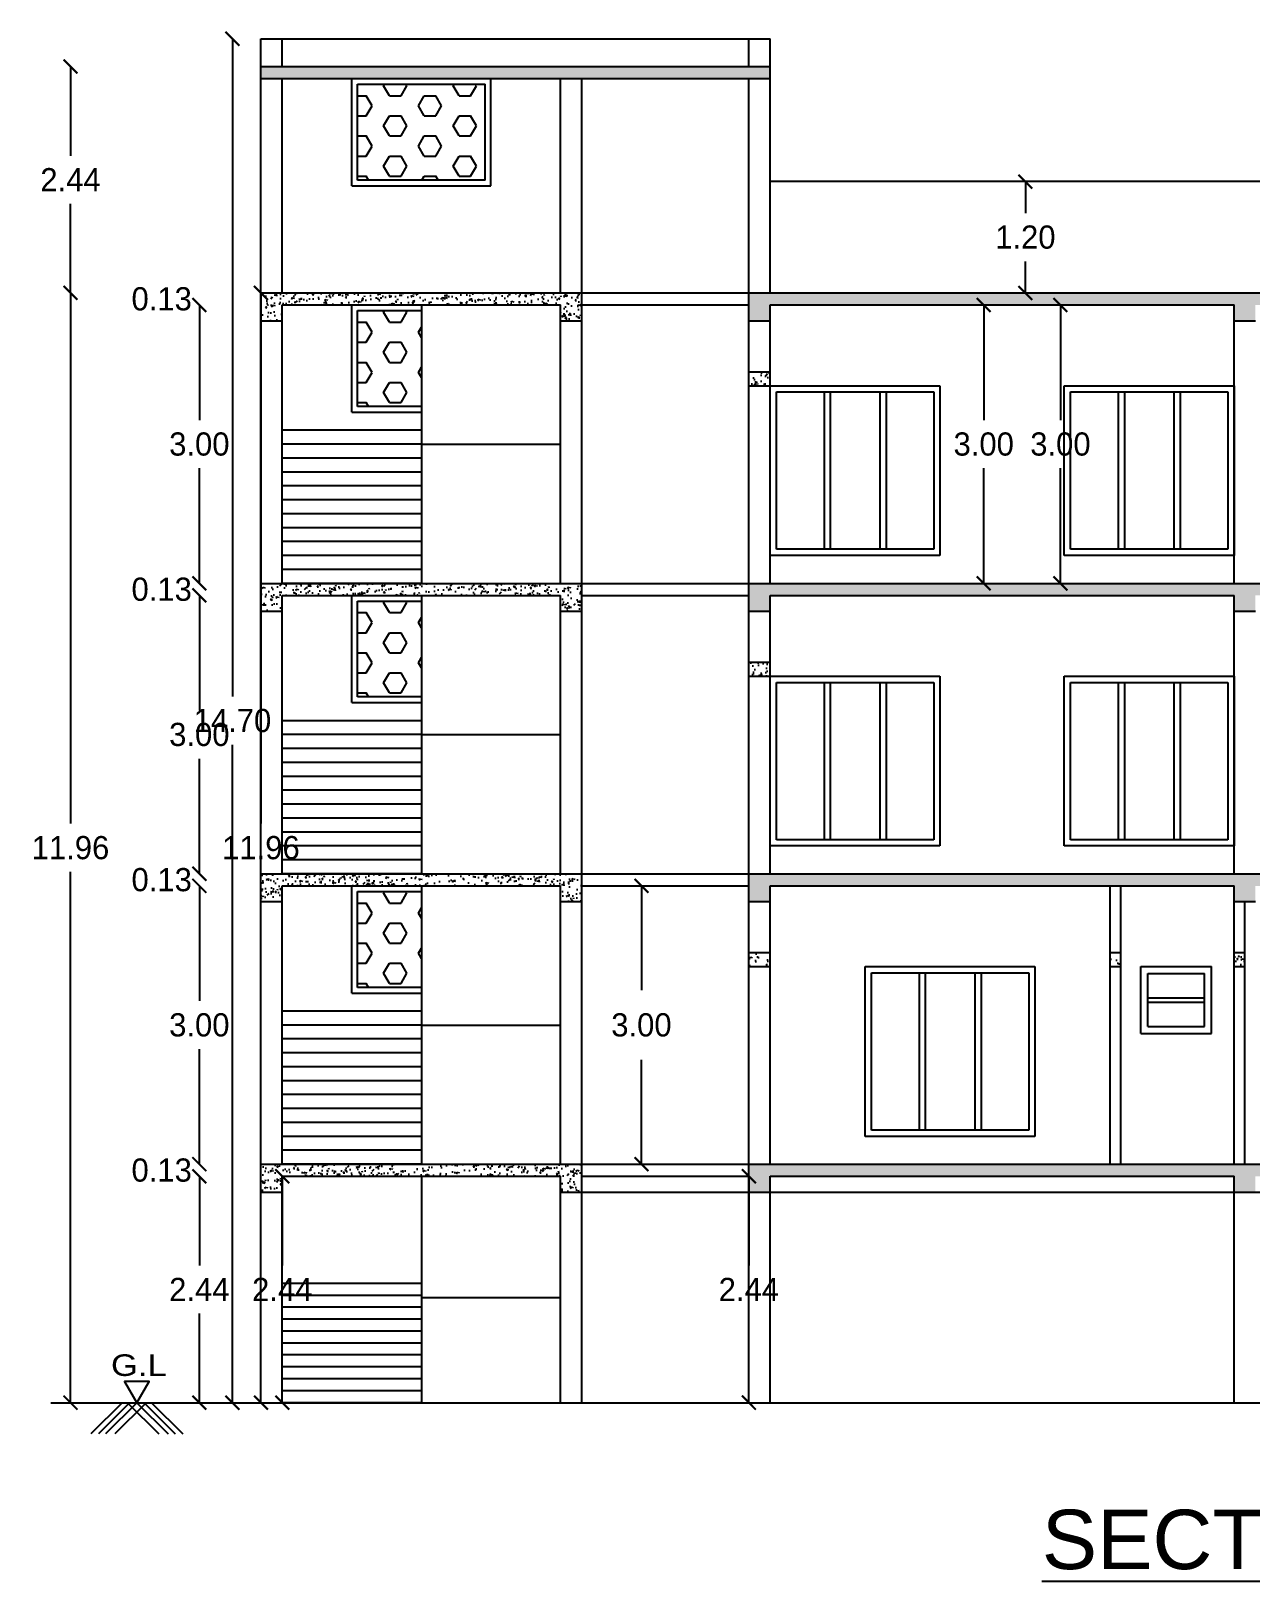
# Model space of a CAD drawing. Header units: metres. Extents: x 21686 to 22035, y 16742 to 16822.
# Drawn here: x 21794.33 to 21807.47, y 16750.89 to 16767.59 of the extents above; entities that cross this region are included whole.
import ezdxf

# ---------------------------------------------------------------- set-up
doc = ezdxf.new("R2010")
doc.units = ezdxf.units.M
doc.header["$LTSCALE"] = 1.8
doc.header["$MEASUREMENT"] = 0
doc.linetypes.add('PHANTOM2', pattern=[1.25, 0.625, -0.125, 0.125, -0.125, 0.125, -0.125])
for name, color, linetype in [('BLK_1_FLR_0_STILT_HEIGHT', 201, 'Continuous'), ('BLK_1_FLR_1_REGULAR_ROOM', 2, 'Continuous'), ('BLK_1_FLR_3_WC_BATH_HT', 223, 'Continuous'), ('BLK_1_HT_OF_BLDG', 5, 'Continuous'), ('BLK_1_PLINTH_HEIGHT', 7, 'Continuous'), ('BLK_1_TOTAL_HEIGHT', 21, 'Continuous')]:
    doc.layers.add(name, color=color, linetype=linetype)
doc.styles.add('BOLD', font='GOTHIC.TTF', dxfattribs={"height": 8.5})
doc.styles.get("Standard").update_dxf_attribs({"font": 'arial.ttf'})
doc.styles.add('USA TEXT', font='GOTHIC.TTF')
doc.dimstyles.new('1-100-ED', dxfattribs={"dimtxt": 0.25, "dimasz": 0.15, "dimexe": 0.18, "dimexo": 0.0625, "dimgap": 0.129, "dimtad": 0, "dimtih": 1, "dimtoh": 1, "dimzin": 0, "dimdsep": 46, "dimtxsty": 'USA TEXT', "dimblk": 'ARCHTICK', "dimcen": 0.1, "dimse1": 1, "dimse2": 1, "dimadec": 0, "dimazin": 0, "dimtfac": 1, "dimtofl": 0, "dimtmove": 0, "dimatfit": 3, "dimldrblk": 'ARCHTICK', "dimfxl": 0, "dimtolj": 1, "dimtzin": 0, "dimarcsym": 0})
pattern_1 = [(50, (1582295.9354, -26947.06744), (0.17931504565, -0.015688033746), [0.01875, -0.20625]), (355, (1582295.9354, -26947.06744), (-0.034687833403, 0.188048033425), [0.015, -0.165]), (100.45144446, (1582295.95035, -26947.06875), (0.144627211682, 0.172359997742), [0.015935048, -0.175285528]), (46.1842, (1582295.9354, -26947.01744), (0.266810332668, -0.041379820198), [0.028125, -0.309375]), (96.63563549, (1582295.95764, -26947.0209), (0.23366548642, 0.243529650194), [0.0239025855, -0.26292844]), (351.18416399, (1582295.9354, -26947.01744), (0.233665486264, 0.243529650067), [0.0225, -0.24750000025]), (21, (1582295.9604, -26947.02994), (0.14922676303, -0.100654722666), [0.01875, -0.20625]), (326, (1582295.9604, -26947.02994), (0.06082883298, 0.181287511262), [0.015, -0.165]), (71.45144474, (1582295.97284, -26947.03833), (0.210055594182, 0.080632788202), [0.0159350475, -0.175285528]), (37.5, (1582295.9354, -26947.06744), (0.0030399638293, 0.0832234634578), [0, -0.163, 0, -0.1675, 0, -0.165625]), (7.5, (1582295.9354, -26947.06744), (0.0657673843605, 0.0986029279706), [0, -0.0955, 0, -0.15925, 0, -0.063125]), (327.5, (1582295.87965, -26947.06744), (0.133455609043, -0.0056387179336), [0, -0.0625, 0, -0.195, 0, -0.25875]), (317.5, (1582295.85465, -26947.06744), (0.145796542336, 0.025026245583), [0, -0.08125, 0, -0.1295, 0, -0.18375])]

# ---------------------------------------------------------------- blocks, each defined once
blk = doc.blocks.new('_ArchTick')
at = {"color": 0, "linetype": 'ByBlock', "const_width": 0.15}
blk.add_lwpolyline([(-0.5, -0.5), (0.5, 0.5)], dxfattribs=at)
blk = doc.blocks.new('*D70')
at = {"color": 0, "lineweight": -2}
for p, q in [((21796.148, 16755.252), (21796.148, 16754.291)), ((21796.148, 16752.812), (21796.148, 16753.772))]:
    blk.add_line(p, q, dxfattribs=at)
at = {"layer": 'Defpoints', "color": 0}
for p in [(21796.148, 16755.252), (21797.042, 16755.252), (21797.042, 16752.812)]:
    blk.add_point(p, dxfattribs=at)
at = {"color": 0, "lineweight": -2, "xscale": 0.15, "yscale": 0.15, "zscale": 0.15}
for p, rotation in [((21796.148, 16755.252), 90), ((21796.148, 16752.812), 270)]:
    blk.add_blockref('_ArchTick', p, dxfattribs=dict(at, rotation=rotation))
at = {"color": 0, "insert": (21796.148, 16754.032), "char_height": 0.25, "attachment_point": 5, "style": 'USA TEXT'}
blk.add_mtext('\\A1;2.44', dxfattribs=at)
blk = doc.blocks.new('*D71')
at = {"layer": 'Defpoints', "color": 0}
for p in [(21795.742, 16755.382), (21797.042, 16755.382), (21797.042, 16755.252)]:
    blk.add_point(p, dxfattribs=at)
at = {"color": 0, "insert": (21795.742, 16755.317), "char_height": 0.25, "attachment_point": 5, "style": 'USA TEXT'}
blk.add_mtext('\\A1;0.13', dxfattribs=at)
blk = doc.blocks.new('*D72')
at = {"color": 0, "lineweight": -2}
for p, q in [((21796.148, 16758.382), (21796.148, 16757.142)), ((21796.148, 16755.382), (21796.148, 16756.622))]:
    blk.add_line(p, q, dxfattribs=at)
at = {"layer": 'Defpoints', "color": 0}
for p in [(21796.148, 16758.382), (21796.812, 16758.382), (21796.812, 16755.382)]:
    blk.add_point(p, dxfattribs=at)
at = {"color": 0, "lineweight": -2, "xscale": 0.15, "yscale": 0.15, "zscale": 0.15}
for p, rotation in [((21796.148, 16758.382), 90), ((21796.148, 16755.382), 270)]:
    blk.add_blockref('_ArchTick', p, dxfattribs=dict(at, rotation=rotation))
at = {"color": 0, "insert": (21796.148, 16756.882), "char_height": 0.25, "attachment_point": 5, "style": 'USA TEXT'}
blk.add_mtext('\\A1;3.00', dxfattribs=at)
blk = doc.blocks.new('*D73')
at = {"layer": 'Defpoints', "color": 0}
for p in [(21795.742, 16758.512), (21797.042, 16758.512), (21797.042, 16758.382)]:
    blk.add_point(p, dxfattribs=at)
at = {"color": 0, "insert": (21795.742, 16758.447), "char_height": 0.25, "attachment_point": 5, "style": 'USA TEXT'}
blk.add_mtext('\\A1;0.13', dxfattribs=at)
blk = doc.blocks.new('*D74')
at = {"color": 0, "lineweight": -2}
for p, q in [((21796.148, 16761.512), (21796.148, 16760.272)), ((21796.148, 16758.512), (21796.148, 16759.752))]:
    blk.add_line(p, q, dxfattribs=at)
at = {"layer": 'Defpoints', "color": 0}
for p in [(21796.148, 16761.512), (21796.812, 16761.512), (21796.812, 16758.512)]:
    blk.add_point(p, dxfattribs=at)
at = {"color": 0, "lineweight": -2, "xscale": 0.15, "yscale": 0.15, "zscale": 0.15}
for p, rotation in [((21796.148, 16761.512), 90), ((21796.148, 16758.512), 270)]:
    blk.add_blockref('_ArchTick', p, dxfattribs=dict(at, rotation=rotation))
at = {"color": 0, "insert": (21796.148, 16760.012), "char_height": 0.25, "attachment_point": 5, "style": 'USA TEXT'}
blk.add_mtext('\\A1;3.00', dxfattribs=at)
blk = doc.blocks.new('*D75')
at = {"layer": 'Defpoints', "color": 0}
for p in [(21795.742, 16761.642), (21797.042, 16761.642), (21797.042, 16761.512)]:
    blk.add_point(p, dxfattribs=at)
at = {"color": 0, "insert": (21795.742, 16761.577), "char_height": 0.25, "attachment_point": 5, "style": 'USA TEXT'}
blk.add_mtext('\\A1;0.13', dxfattribs=at)
blk = doc.blocks.new('*D76')
at = {"color": 0, "lineweight": -2}
for p, q in [((21796.148, 16764.642), (21796.148, 16763.402)), ((21796.148, 16761.642), (21796.148, 16762.882))]:
    blk.add_line(p, q, dxfattribs=at)
at = {"layer": 'Defpoints', "color": 0}
for p in [(21796.148, 16764.642), (21796.812, 16764.642), (21796.812, 16761.642)]:
    blk.add_point(p, dxfattribs=at)
at = {"color": 0, "lineweight": -2, "xscale": 0.15, "yscale": 0.15, "zscale": 0.15}
for p, rotation in [((21796.148, 16764.642), 90), ((21796.148, 16761.642), 270)]:
    blk.add_blockref('_ArchTick', p, dxfattribs=dict(at, rotation=rotation))
at = {"color": 0, "insert": (21796.148, 16763.142), "char_height": 0.25, "attachment_point": 5, "style": 'USA TEXT'}
blk.add_mtext('\\A1;3.00', dxfattribs=at)
blk = doc.blocks.new('*D77')
at = {"layer": 'Defpoints', "color": 0}
for p in [(21795.742, 16764.772), (21797.042, 16764.772), (21797.042, 16764.642)]:
    blk.add_point(p, dxfattribs=at)
at = {"color": 0, "insert": (21795.742, 16764.707), "char_height": 0.25, "attachment_point": 5, "style": 'USA TEXT'}
blk.add_mtext('\\A1;0.13', dxfattribs=at)
blk = doc.blocks.new('*D78')
at = {"color": 0, "lineweight": -2}
for p, q in [((21794.759, 16767.212), (21794.759, 16766.251)), ((21794.759, 16764.772), (21794.759, 16765.732))]:
    blk.add_line(p, q, dxfattribs=at)
at = {"layer": 'Defpoints', "color": 0}
for p in [(21794.759, 16767.212), (21796.812, 16767.212), (21796.812, 16764.772)]:
    blk.add_point(p, dxfattribs=at)
at = {"color": 0, "lineweight": -2, "xscale": 0.15, "yscale": 0.15, "zscale": 0.15}
for p, rotation in [((21794.759, 16767.212), 90), ((21794.759, 16764.772), 270)]:
    blk.add_blockref('_ArchTick', p, dxfattribs=dict(at, rotation=rotation))
at = {"color": 0, "insert": (21794.759, 16765.992), "char_height": 0.25, "attachment_point": 5, "style": 'USA TEXT'}
blk.add_mtext('\\A1;2.44', dxfattribs=at)
blk = doc.blocks.new('*D79')
at = {"color": 0, "lineweight": -2}
for p, q in [((21794.759, 16764.772), (21794.759, 16759.052)), ((21794.759, 16752.812), (21794.759, 16758.532))]:
    blk.add_line(p, q, dxfattribs=at)
at = {"layer": 'Defpoints', "color": 0}
for p in [(21796.812, 16764.772), (21794.759, 16752.812), (21796.812, 16752.812)]:
    blk.add_point(p, dxfattribs=at)
at = {"color": 0, "lineweight": -2, "xscale": 0.15, "yscale": 0.15, "zscale": 0.15}
for p, rotation in [((21794.759, 16764.772), 90), ((21794.759, 16752.812), 270)]:
    blk.add_blockref('_ArchTick', p, dxfattribs=dict(at, rotation=rotation))
at = {"color": 0, "insert": (21794.759, 16758.792), "char_height": 0.25, "attachment_point": 5, "style": 'USA TEXT'}
blk.add_mtext('\\A1;11.96', dxfattribs=at)
blk = doc.blocks.new('*D80')
at = {"color": 0, "lineweight": -2}
for p, q in [((21805.053, 16765.972), (21805.053, 16765.632)), ((21805.053, 16764.772), (21805.053, 16765.112))]:
    blk.add_line(p, q, dxfattribs=at)
at = {"layer": 'Defpoints', "color": 0}
for p in [(21805.053, 16765.972), (21805.053, 16764.772), (21805.053, 16764.772)]:
    blk.add_point(p, dxfattribs=at)
at = {"color": 0, "lineweight": -2, "xscale": 0.15, "yscale": 0.15, "zscale": 0.15}
for p, rotation in [((21805.053, 16765.972), 90), ((21805.053, 16764.772), 270)]:
    blk.add_blockref('_ArchTick', p, dxfattribs=dict(at, rotation=rotation))
at = {"color": 0, "insert": (21805.053, 16765.372), "char_height": 0.25, "attachment_point": 5, "style": 'USA TEXT'}
blk.add_mtext('\\A1;1.20', dxfattribs=at)
blk = doc.blocks.new('*D128')
at = {"layer": 'BLK_1_FLR_1_REGULAR_ROOM', "color": 0, "linetype": 'PHANTOM2', "lineweight": -2}
for p, q in [((21800.914, 16758.382), (21800.914, 16757.142)), ((21800.914, 16755.382), (21800.914, 16756.622))]:
    blk.add_line(p, q, dxfattribs=at)
at = {"layer": 'Defpoints', "color": 0}
for p in [(21800.914, 16758.382), (21800.914, 16758.382), (21800.914, 16755.382)]:
    blk.add_point(p, dxfattribs=at)
at = {"layer": 'BLK_1_FLR_1_REGULAR_ROOM', "color": 0, "lineweight": -2, "xscale": 0.15, "yscale": 0.15, "zscale": 0.15}
for p, rotation in [((21800.914, 16758.382), 90), ((21800.914, 16755.382), 270)]:
    blk.add_blockref('_ArchTick', p, dxfattribs=dict(at, rotation=rotation))
at = {"layer": 'BLK_1_FLR_1_REGULAR_ROOM', "color": 0, "insert": (21800.914, 16756.882), "char_height": 0.25, "attachment_point": 5, "style": 'USA TEXT'}
blk.add_mtext('\\A1;3.00', dxfattribs=at)
blk = doc.blocks.new('*D45')
at = {"layer": 'BLK_1_FLR_3_WC_BATH_HT', "color": 0, "lineweight": -2}
for p, q in [((21804.604, 16764.642), (21804.604, 16763.402)), ((21804.604, 16761.642), (21804.604, 16762.882))]:
    blk.add_line(p, q, dxfattribs=at)
at = {"layer": 'Defpoints', "color": 0}
for p in [(21804.604, 16764.642), (21804.604, 16764.642), (21804.604, 16761.642)]:
    blk.add_point(p, dxfattribs=at)
at = {"layer": 'BLK_1_FLR_3_WC_BATH_HT', "color": 0, "lineweight": -2, "xscale": 0.15, "yscale": 0.15, "zscale": 0.15}
for p, rotation in [((21804.604, 16764.642), 90), ((21804.604, 16761.642), 270)]:
    blk.add_blockref('_ArchTick', p, dxfattribs=dict(at, rotation=rotation))
at = {"layer": 'BLK_1_FLR_3_WC_BATH_HT', "color": 0, "insert": (21804.604, 16763.142), "char_height": 0.25, "attachment_point": 5, "style": 'USA TEXT'}
blk.add_mtext('\\A1;3.00', dxfattribs=at)
blk = doc.blocks.new('*D46')
at = {"layer": 'BLK_1_FLR_3_WC_BATH_HT', "color": 0, "lineweight": -2}
for p, q in [((21805.431, 16764.642), (21805.431, 16763.402)), ((21805.431, 16761.642), (21805.431, 16762.882))]:
    blk.add_line(p, q, dxfattribs=at)
at = {"layer": 'Defpoints', "color": 0}
for p in [(21805.294, 16764.642), (21805.431, 16764.642), (21805.294, 16761.642)]:
    blk.add_point(p, dxfattribs=at)
at = {"layer": 'BLK_1_FLR_3_WC_BATH_HT', "color": 0, "lineweight": -2, "xscale": 0.15, "yscale": 0.15, "zscale": 0.15}
for p, rotation in [((21805.431, 16764.642), 90), ((21805.431, 16761.642), 270)]:
    blk.add_blockref('_ArchTick', p, dxfattribs=dict(at, rotation=rotation))
at = {"layer": 'BLK_1_FLR_3_WC_BATH_HT', "color": 0, "insert": (21805.431, 16763.142), "char_height": 0.25, "attachment_point": 5, "style": 'USA TEXT'}
blk.add_mtext('\\A1;3.00', dxfattribs=at)
blk = doc.blocks.new('*D47')
at = {"layer": 'BLK_1_HT_OF_BLDG', "color": 0, "lineweight": -2}
for p, q in [((21796.812, 16764.772), (21796.812, 16759.052)), ((21796.812, 16752.812), (21796.812, 16758.532))]:
    blk.add_line(p, q, dxfattribs=at)
at = {"layer": 'Defpoints', "color": 0}
for p in [(21796.812, 16764.772), (21796.812, 16752.812), (21796.812, 16752.812)]:
    blk.add_point(p, dxfattribs=at)
at = {"layer": 'BLK_1_HT_OF_BLDG', "color": 0, "lineweight": -2, "xscale": 0.15, "yscale": 0.15, "zscale": 0.15}
for p, rotation in [((21796.812, 16764.772), 90), ((21796.812, 16752.812), 270)]:
    blk.add_blockref('_ArchTick', p, dxfattribs=dict(at, rotation=rotation))
at = {"layer": 'BLK_1_HT_OF_BLDG', "color": 0, "insert": (21796.812, 16758.792), "char_height": 0.25, "attachment_point": 5, "style": 'USA TEXT'}
blk.add_mtext('\\A1;11.96', dxfattribs=at)
blk = doc.blocks.new('*D49')
at = {"layer": 'BLK_1_PLINTH_HEIGHT', "color": 0, "lineweight": -2}
for p, q in [((21797.042, 16755.252), (21797.042, 16754.291)), ((21797.042, 16752.812), (21797.042, 16753.772))]:
    blk.add_line(p, q, dxfattribs=at)
at = {"layer": 'Defpoints', "color": 0}
for p in [(21797.042, 16755.252), (21797.042, 16752.812), (21797.042, 16752.812)]:
    blk.add_point(p, dxfattribs=at)
at = {"layer": 'BLK_1_PLINTH_HEIGHT', "color": 0, "lineweight": -2, "xscale": 0.15, "yscale": 0.15, "zscale": 0.15}
for p, rotation in [((21797.042, 16755.252), 90), ((21797.042, 16752.812), 270)]:
    blk.add_blockref('_ArchTick', p, dxfattribs=dict(at, rotation=rotation))
at = {"layer": 'BLK_1_PLINTH_HEIGHT', "color": 0, "insert": (21797.042, 16754.032), "char_height": 0.25, "attachment_point": 5, "style": 'USA TEXT'}
blk.add_mtext('\\A1;2.44', dxfattribs=at)
blk = doc.blocks.new('*D51')
at = {"layer": 'BLK_1_TOTAL_HEIGHT', "color": 0, "lineweight": -2}
for p, q in [((21796.505, 16767.512), (21796.505, 16760.422)), ((21796.505, 16752.812), (21796.505, 16759.902))]:
    blk.add_line(p, q, dxfattribs=at)
at = {"layer": 'Defpoints', "color": 0}
for p in [(21796.812, 16767.512), (21796.505, 16752.812), (21796.812, 16752.812)]:
    blk.add_point(p, dxfattribs=at)
at = {"layer": 'BLK_1_TOTAL_HEIGHT', "color": 0, "lineweight": -2, "xscale": 0.15, "yscale": 0.15, "zscale": 0.15}
for p, rotation in [((21796.505, 16767.512), 90), ((21796.505, 16752.812), 270)]:
    blk.add_blockref('_ArchTick', p, dxfattribs=dict(at, rotation=rotation))
at = {"layer": 'BLK_1_TOTAL_HEIGHT', "color": 0, "insert": (21796.505, 16760.162), "char_height": 0.25, "attachment_point": 5, "style": 'USA TEXT'}
blk.add_mtext('\\A1;14.70', dxfattribs=at)
blk = doc.blocks.new('*D135')
at = {"layer": 'BLK_1_FLR_0_STILT_HEIGHT', "color": 0, "linetype": 'PHANTOM2', "lineweight": -2}
for p, q in [((21802.072, 16755.252), (21802.072, 16754.291)), ((21802.072, 16752.812), (21802.072, 16753.772))]:
    blk.add_line(p, q, dxfattribs=at)
at = {"layer": 'Defpoints', "color": 0}
for p in [(21801.871, 16755.252), (21802.072, 16755.252), (21801.871, 16752.812)]:
    blk.add_point(p, dxfattribs=at)
at = {"layer": 'BLK_1_FLR_0_STILT_HEIGHT', "color": 0, "lineweight": -2, "xscale": 0.15, "yscale": 0.15, "zscale": 0.15}
for p, rotation in [((21802.072, 16755.252), 90), ((21802.072, 16752.812), 270)]:
    blk.add_blockref('_ArchTick', p, dxfattribs=dict(at, rotation=rotation))
at = {"layer": 'BLK_1_FLR_0_STILT_HEIGHT', "color": 0, "insert": (21802.072, 16754.032), "char_height": 0.25, "attachment_point": 5, "style": 'USA TEXT'}
blk.add_mtext('\\A1;2.44', dxfattribs=at)

msp = doc.modelspace()

# ---------------------------------------------------------------- hatches: boundary and pattern name
h = msp.add_hatch()
h.set_pattern_fill('AR-CONC', color=256, scale=0.025)
h.set_pattern_definition(pattern_1)
h.paths.add_polyline_path([(21802.3023, 16767.2118), (21796.8123, 16767.2118), (21796.8123, 16767.0812), (21802.3023, 16767.0812)])
h = msp.add_hatch()
h.set_pattern_fill('HEX', color=256)
h.set_pattern_definition([(0, (1582322.07247, -26921.27097), (0, 0.216506350946), [0.125, -0.25]), (120, (1582322.07247, -26921.27097), (-0.1875, -0.108253175473), [0.125, -0.25]), (60, (1582322.19747, -26921.27097), (-0.1875, 0.108253175473), [0.125, -0.25])])
h.paths.add_polyline_path([(21799.2311, 16767.0203), (21797.8529, 16767.0203), (21797.8529, 16765.9871), (21799.2311, 16765.9871)])
h = msp.add_hatch()
h.set_pattern_fill('AR-CONC', color=256, scale=0.025)
h.set_pattern_definition(pattern_1)
h.paths.add_polyline_path([(21800.2723, 16764.7718), (21796.8123, 16764.7718), (21796.8123, 16764.4718), (21797.0423, 16764.4718), (21797.0423, 16764.6418), (21800.0423, 16764.6418), (21800.0423, 16764.4718), (21800.2723, 16764.4718)])
h = msp.add_hatch()
h.set_pattern_fill('AR-CONC', color=256, scale=0.025)
h.set_pattern_definition(pattern_1)
h.paths.add_polyline_path([(21817.3339, 16764.7718), (21802.0723, 16764.7718), (21802.0723, 16764.4718), (21802.3023, 16764.4718), (21802.3023, 16764.5359), (21802.3023, 16764.6418), (21807.3023, 16764.6418), (21807.3023, 16764.4718), (21807.5323, 16764.4718), (21807.5323, 16764.6418), (21811.8739, 16764.6418), (21811.8739, 16764.4718), (21812.1397, 16764.4718), (21812.1397, 16764.6418), (21817.1039, 16764.6418), (21817.1039, 16764.4718), (21817.3339, 16764.4718)])
h = msp.add_hatch()
h.set_pattern_fill('HEX', color=256)
h.set_pattern_definition([(0, (1582322.07247, -26923.71037), (0, 0.216506350946), [0.125, -0.25]), (120, (1582322.07247, -26923.71037), (-0.1875, -0.108253175473), [0.125, -0.25]), (60, (1582322.19747, -26923.71037), (-0.1875, 0.108253175473), [0.125, -0.25])])
h.paths.add_polyline_path([(21798.5423, 16764.5809), (21797.8529, 16764.5809), (21797.8529, 16763.5477), (21798.5423, 16763.5477)])
h = msp.add_hatch()
h.set_pattern_fill('AR-CONC', color=256, scale=0.025)
h.set_pattern_definition(pattern_1)
h.paths.add_polyline_path([(21802.3023, 16763.9218), (21802.0723, 16763.9218), (21802.0723, 16763.7718), (21802.3023, 16763.7718)])
h = msp.add_hatch()
h.set_pattern_fill('AR-CONC', color=256, scale=0.025)
h.set_pattern_definition(pattern_1)
h.paths.add_polyline_path([(21800.2723, 16761.6418), (21796.8123, 16761.6418), (21796.8123, 16761.3418), (21797.0423, 16761.3418), (21797.0423, 16761.5118), (21800.0423, 16761.5118), (21800.0423, 16761.3418), (21800.2723, 16761.3418)])
h = msp.add_hatch()
h.set_pattern_fill('AR-CONC', color=256, scale=0.025)
h.set_pattern_definition(pattern_1)
h.paths.add_polyline_path([(21822.5655, 16761.6418), (21802.0723, 16761.6418), (21802.0723, 16761.3418), (21802.3023, 16761.3418), (21802.3023, 16761.4059), (21802.3023, 16761.5118), (21807.3023, 16761.5118), (21807.3023, 16761.3418), (21807.5323, 16761.3418), (21807.5323, 16761.5118), (21811.8739, 16761.5118), (21811.8739, 16761.3418), (21812.1397, 16761.3418), (21812.1397, 16761.5118), (21817.1039, 16761.5118), (21817.1039, 16761.3418), (21817.3339, 16761.3418), (21817.3339, 16761.5118), (21822.3355, 16761.5118), (21822.3355, 16761.3418), (21822.5655, 16761.3418)])
h = msp.add_hatch()
h.set_pattern_fill('HEX', color=256)
h.set_pattern_definition([(0, (1582322.07247, -26926.84037), (0, 0.216506350946), [0.125, -0.25]), (120, (1582322.07247, -26926.84037), (-0.1875, -0.108253175473), [0.125, -0.25]), (60, (1582322.19747, -26926.84037), (-0.1875, 0.108253175473), [0.125, -0.25])])
h.paths.add_polyline_path([(21798.5423, 16761.4509), (21797.8529, 16761.4509), (21797.8529, 16760.4177), (21798.5423, 16760.4177)])
h = msp.add_hatch()
h.set_pattern_fill('AR-CONC', color=256, scale=0.025)
h.set_pattern_definition(pattern_1)
h.paths.add_polyline_path([(21802.3023, 16760.7918), (21802.0723, 16760.7918), (21802.0723, 16760.6418), (21802.3023, 16760.6418)])
h = msp.add_hatch()
h.set_pattern_fill('AR-CONC', color=256, scale=0.025)
h.set_pattern_definition(pattern_1)
h.paths.add_polyline_path([(21800.2723, 16758.5118), (21796.8123, 16758.5118), (21796.8123, 16758.2118), (21797.0423, 16758.2118), (21797.0423, 16758.3818), (21800.0423, 16758.3818), (21800.0423, 16758.2118), (21800.2723, 16758.2118)])
h = msp.add_hatch()
h.set_pattern_fill('AR-CONC', color=256, scale=0.025)
h.set_pattern_definition(pattern_1)
h.paths.add_polyline_path([(21822.5655, 16758.5118), (21802.0723, 16758.5118), (21802.0723, 16758.2118), (21802.3023, 16758.2118), (21802.3023, 16758.2759), (21802.3023, 16758.3818), (21807.3023, 16758.3818), (21807.3023, 16758.2118), (21807.5323, 16758.2118), (21807.5323, 16758.3818), (21811.8739, 16758.3818), (21811.8739, 16758.2118), (21812.1397, 16758.2118), (21812.1397, 16758.3818), (21817.1039, 16758.3818), (21817.1039, 16758.2118), (21817.3339, 16758.2118), (21817.3339, 16758.3818), (21822.3355, 16758.3818), (21822.3355, 16758.2118), (21822.5655, 16758.2118)])
h = msp.add_hatch()
h.set_pattern_fill('HEX', color=256)
h.set_pattern_definition([(0, (1582322.07247, -26929.97037), (0, 0.216506350946), [0.125, -0.25]), (120, (1582322.07247, -26929.97037), (-0.1875, -0.108253175473), [0.125, -0.25]), (60, (1582322.19747, -26929.97037), (-0.1875, 0.108253175473), [0.125, -0.25])])
h.paths.add_polyline_path([(21798.5423, 16758.3209), (21797.8529, 16758.3209), (21797.8529, 16757.2877), (21798.5423, 16757.2877)])
h = msp.add_hatch()
h.set_pattern_fill('AR-CONC', color=256, scale=0.025)
h.set_pattern_definition(pattern_1)
h.paths.add_polyline_path([(21802.3023, 16757.6618), (21802.0723, 16757.6618), (21802.0723, 16757.5118), (21802.3023, 16757.5118)])
h = msp.add_hatch()
h.set_pattern_fill('AR-CONC', color=256, scale=0.025)
h.set_pattern_definition(pattern_1)
h.paths.add_polyline_path([(21806.0823, 16757.6618), (21805.9673, 16757.6618), (21805.9673, 16757.5118), (21806.0823, 16757.5118)])
h = msp.add_hatch()
h.set_pattern_fill('AR-CONC', color=256, scale=0.025)
h.set_pattern_definition(pattern_1)
h.paths.add_polyline_path([(21807.4173, 16757.6618), (21807.3023, 16757.6618), (21807.3023, 16757.5118), (21807.4173, 16757.5118)])
h = msp.add_hatch()
h.set_pattern_fill('AR-CONC', color=256, scale=0.025)
h.set_pattern_definition(pattern_1)
h.paths.add_polyline_path([(21800.2723, 16755.3818), (21796.8123, 16755.3818), (21796.8123, 16755.0818), (21797.0423, 16755.0818), (21797.0423, 16755.2518), (21800.0423, 16755.2518), (21800.0423, 16755.0818), (21800.2723, 16755.0818)])
h = msp.add_hatch()
h.set_pattern_fill('AR-CONC', color=256, scale=0.025)
h.set_pattern_definition(pattern_1)
h.paths.add_polyline_path([(21822.5655, 16755.3818), (21802.0723, 16755.3818), (21802.0723, 16755.0818), (21802.3023, 16755.0818), (21802.3023, 16755.2518), (21807.3023, 16755.2518), (21807.3023, 16755.0818), (21807.5323, 16755.0818), (21807.5323, 16755.2518), (21811.8739, 16755.2518), (21811.8739, 16755.0818), (21812.1039, 16755.0818), (21812.1039, 16755.2518), (21817.1039, 16755.2518), (21817.1039, 16755.0818), (21817.3339, 16755.0818), (21817.3339, 16755.2518), (21822.3355, 16755.2518), (21822.3355, 16755.0818), (21822.5655, 16755.0818)])

# ---------------------------------------------------------------- linework, layer by layer
for p, q in [((21796.8123, 16752.8118), (21796.8123, 16767.5118)), ((21796.8123, 16767.5118), (21802.3023, 16767.5118)), ((21797.0423, 16767.2118), (21797.0423, 16767.5118)), ((21802.0723, 16767.2118), (21802.0723, 16767.5118)), ((21802.3023, 16764.7718), (21802.3023, 16767.5118)), ((21796.8123, 16767.2118), (21802.3023, 16767.2118)), ((21796.8123, 16767.0812), (21802.3023, 16767.0812)), ((21797.0423, 16764.7718), (21797.0423, 16767.0812)), ((21797.792, 16765.9262), (21797.792, 16767.0812)), ((21797.8529, 16767.0203), (21799.2311, 16767.0203)), ((21797.8529, 16765.9871), (21797.8529, 16767.0203)), ((21799.2311, 16765.9871), (21799.2311, 16767.0203)), ((21799.292, 16765.9262), (21799.292, 16767.0812)), ((21800.0423, 16764.7718), (21800.0423, 16767.0812)), ((21800.2723, 16764.7718), (21800.2723, 16767.0812)), ((21802.0723, 16764.7718), (21802.0723, 16767.0812)), ((21799.2311, 16765.9871), (21797.8529, 16765.9871)), ((21817.3339, 16765.9718), (21802.3023, 16765.9718)), ((21797.792, 16765.9262), (21799.292, 16765.9262)), ((21796.8123, 16764.7718), (21817.3339, 16764.7718)), ((21797.0423, 16761.6418), (21797.0423, 16764.6418)), ((21797.0423, 16764.6418), (21800.0423, 16764.6418)), ((21797.0423, 16761.6418), (21797.0423, 16764.6418)), ((21797.792, 16763.4868), (21797.792, 16764.6418)), ((21798.5423, 16764.6418), (21798.5423, 16761.6418)), ((21800.0423, 16761.6418), (21800.0423, 16764.6418)), ((21800.2723, 16761.6418), (21800.2723, 16764.7718)), ((21800.2723, 16764.6418), (21802.0723, 16764.6418)), ((21802.0723, 16761.6418), (21802.0723, 16764.7718)), ((21802.3023, 16764.6418), (21807.3023, 16764.6418)), ((21802.3023, 16764.5359), (21802.3023, 16764.6418)), ((21807.3023, 16761.6418), (21807.3023, 16764.6418)), ((21796.8123, 16764.4718), (21797.0423, 16764.4718)), ((21797.8529, 16764.5809), (21798.5423, 16764.5809)), ((21797.8529, 16763.5477), (21797.8529, 16764.5809)), ((21800.0423, 16764.4718), (21800.2723, 16764.4718)), ((21802.0723, 16764.4718), (21802.3023, 16764.4718)), ((21802.3023, 16761.6418), (21802.3023, 16764.5359)), ((21807.3023, 16764.4718), (21807.5323, 16764.4718)), ((21802.0723, 16763.9218), (21802.3023, 16763.9218)), ((21802.0723, 16763.7718), (21802.3023, 16763.7718)), ((21802.3023, 16761.9418), (21802.3023, 16763.7718)), ((21802.3023, 16763.7718), (21804.1323, 16763.7718)), ((21802.3695, 16762.009), (21802.3695, 16763.7046)), ((21802.3695, 16763.7046), (21804.0651, 16763.7046)), ((21802.8839, 16763.7046), (21802.8839, 16762.009)), ((21802.95, 16763.7046), (21802.95, 16762.009)), ((21803.4846, 16763.7046), (21803.4846, 16762.009)), ((21803.5507, 16763.7046), (21803.5507, 16762.009)), ((21804.0651, 16763.7046), (21804.0651, 16762.009)), ((21804.1323, 16763.7718), (21804.1323, 16761.9418)), ((21805.4723, 16761.9418), (21805.4723, 16763.7718)), ((21805.4723, 16763.7718), (21807.3023, 16763.7718)), ((21805.5395, 16762.009), (21805.5395, 16763.7046)), ((21805.5395, 16763.7046), (21807.2351, 16763.7046)), ((21806.0539, 16763.7046), (21806.0539, 16762.009)), ((21806.12, 16763.7046), (21806.12, 16762.009)), ((21806.6546, 16763.7046), (21806.6546, 16762.009)), ((21806.7207, 16763.7046), (21806.7207, 16762.009)), ((21807.2351, 16763.7046), (21807.2351, 16762.009)), ((21807.3023, 16763.7718), (21807.3023, 16761.9418)), ((21797.792, 16763.4868), (21798.5423, 16763.4868)), ((21798.5423, 16763.5477), (21797.8529, 16763.5477)), ((21798.5423, 16763.2918), (21797.0423, 16763.2918)), ((21798.5423, 16763.1418), (21797.0423, 16763.1418)), ((21798.5423, 16763.1418), (21800.0423, 16763.1418)), ((21798.5423, 16762.9918), (21797.0423, 16762.9918)), ((21798.5423, 16762.8418), (21797.0423, 16762.8418)), ((21798.5423, 16762.6918), (21797.0423, 16762.6918)), ((21798.5423, 16762.5418), (21797.0423, 16762.5418)), ((21798.5423, 16762.3918), (21797.0423, 16762.3918)), ((21798.5423, 16762.2418), (21797.0423, 16762.2418)), ((21798.5423, 16762.0918), (21797.0423, 16762.0918)), ((21804.0651, 16762.009), (21802.3695, 16762.009)), ((21807.2351, 16762.009), (21805.5395, 16762.009)), ((21798.5423, 16761.9418), (21797.0423, 16761.9418)), ((21804.1323, 16761.9418), (21802.3023, 16761.9418)), ((21807.3023, 16761.9418), (21805.4723, 16761.9418)), ((21796.8123, 16761.6418), (21822.5655, 16761.6418)), ((21798.5423, 16761.7918), (21797.0423, 16761.7918)), ((21798.5423, 16761.6418), (21797.0423, 16761.6418)), ((21800.2723, 16758.5118), (21800.2723, 16761.6418)), ((21802.0723, 16758.5118), (21802.0723, 16761.6418)), ((21797.0423, 16758.5118), (21797.0423, 16761.5118)), ((21797.0423, 16761.5118), (21800.0423, 16761.5118)), ((21797.0423, 16758.5118), (21797.0423, 16761.5118)), ((21797.792, 16760.3568), (21797.792, 16761.5118)), ((21798.5423, 16761.5118), (21798.5423, 16758.5118)), ((21800.0423, 16758.5118), (21800.0423, 16761.5118)), ((21800.2723, 16761.5118), (21802.0723, 16761.5118)), ((21802.3023, 16761.5118), (21807.3023, 16761.5118)), ((21802.3023, 16761.4059), (21802.3023, 16761.5118)), ((21807.3023, 16758.5118), (21807.3023, 16761.5118)), ((21796.8123, 16761.3418), (21797.0423, 16761.3418)), ((21796.8123, 16761.3418), (21797.0423, 16761.3418)), ((21797.8529, 16761.4509), (21798.5423, 16761.4509)), ((21797.8529, 16760.4177), (21797.8529, 16761.4509)), ((21800.0423, 16761.3418), (21800.2723, 16761.3418)), ((21802.0723, 16761.3418), (21802.3023, 16761.3418)), ((21802.3023, 16758.5118), (21802.3023, 16761.4059)), ((21807.3023, 16761.3418), (21807.5323, 16761.3418)), ((21802.0723, 16760.7918), (21802.3023, 16760.7918)), ((21802.0723, 16760.6418), (21802.3023, 16760.6418)), ((21802.3023, 16758.8118), (21802.3023, 16760.6418)), ((21802.3023, 16760.6418), (21804.1323, 16760.6418)), ((21804.1323, 16760.6418), (21804.1323, 16758.8118)), ((21805.4723, 16758.8118), (21805.4723, 16760.6418)), ((21805.4723, 16760.6418), (21807.3023, 16760.6418)), ((21807.3023, 16760.6418), (21807.3023, 16758.8118)), ((21802.3695, 16758.879), (21802.3695, 16760.5746)), ((21802.3695, 16760.5746), (21804.0651, 16760.5746)), ((21802.8839, 16760.5746), (21802.8839, 16758.879)), ((21802.95, 16760.5746), (21802.95, 16758.879)), ((21803.4846, 16760.5746), (21803.4846, 16758.879)), ((21803.5507, 16760.5746), (21803.5507, 16758.879)), ((21804.0651, 16760.5746), (21804.0651, 16758.879)), ((21805.5395, 16758.879), (21805.5395, 16760.5746)), ((21805.5395, 16760.5746), (21807.2351, 16760.5746)), ((21806.0539, 16760.5746), (21806.0539, 16758.879)), ((21806.12, 16760.5746), (21806.12, 16758.879)), ((21806.6546, 16760.5746), (21806.6546, 16758.879)), ((21806.7207, 16760.5746), (21806.7207, 16758.879)), ((21807.2351, 16760.5746), (21807.2351, 16758.879)), ((21797.792, 16760.3568), (21798.5423, 16760.3568)), ((21798.5423, 16760.4177), (21797.8529, 16760.4177)), ((21798.5423, 16760.1618), (21797.0423, 16760.1618)), ((21798.5423, 16760.0118), (21797.0423, 16760.0118)), ((21798.5423, 16760.0118), (21800.0423, 16760.0118)), ((21798.5423, 16759.8618), (21797.0423, 16759.8618)), ((21798.5423, 16759.7118), (21797.0423, 16759.7118)), ((21798.5423, 16759.5618), (21797.0423, 16759.5618)), ((21798.5423, 16759.4118), (21797.0423, 16759.4118)), ((21798.5423, 16759.2618), (21797.0423, 16759.2618)), ((21798.5423, 16759.1118), (21797.0423, 16759.1118)), ((21798.5423, 16758.9618), (21797.0423, 16758.9618)), ((21798.5423, 16758.8118), (21797.0423, 16758.8118)), ((21804.1323, 16758.8118), (21802.3023, 16758.8118)), ((21804.0651, 16758.879), (21802.3695, 16758.879)), ((21807.3023, 16758.8118), (21805.4723, 16758.8118)), ((21807.2351, 16758.879), (21805.5395, 16758.879)), ((21798.5423, 16758.6618), (21797.0423, 16758.6618)), ((21796.8123, 16758.5118), (21822.5655, 16758.5118)), ((21798.5423, 16758.5118), (21797.0423, 16758.5118)), ((21800.2723, 16755.3818), (21800.2723, 16758.5118)), ((21802.0723, 16755.3818), (21802.0723, 16758.5118)), ((21797.0423, 16758.3818), (21800.0423, 16758.3818)), ((21797.0423, 16755.3818), (21797.0423, 16758.3818)), ((21797.792, 16757.2268), (21797.792, 16758.3818)), ((21797.8529, 16758.3209), (21798.5423, 16758.3209)), ((21797.8529, 16757.2877), (21797.8529, 16758.3209)), ((21798.5423, 16758.3818), (21798.5423, 16755.3818)), ((21800.0423, 16755.3818), (21800.0423, 16758.3818)), ((21800.2723, 16758.3818), (21802.0723, 16758.3818)), ((21802.3023, 16758.3818), (21807.3023, 16758.3818)), ((21802.3023, 16758.2759), (21802.3023, 16758.3818)), ((21805.9673, 16755.3818), (21805.9673, 16758.3818)), ((21806.0823, 16755.3818), (21806.0823, 16758.3818)), ((21807.3023, 16755.3818), (21807.3023, 16758.3818)), ((21796.8123, 16758.2118), (21797.0423, 16758.2118)), ((21796.8123, 16758.2118), (21797.0423, 16758.2118)), ((21800.0423, 16758.2118), (21800.2723, 16758.2118)), ((21802.0723, 16758.2118), (21802.3023, 16758.2118)), ((21802.3023, 16755.3818), (21802.3023, 16758.2759)), ((21807.3023, 16758.2118), (21807.5323, 16758.2118)), ((21807.4173, 16755.3818), (21807.4173, 16758.2118)), ((21802.0723, 16757.6618), (21802.3023, 16757.6618)), ((21805.9673, 16757.6618), (21806.0823, 16757.6618)), ((21807.3023, 16757.6618), (21807.4173, 16757.6618)), ((21802.0723, 16757.5118), (21802.3023, 16757.5118)), ((21803.3265, 16755.6818), (21803.3265, 16757.5118)), ((21803.3265, 16757.5118), (21805.1565, 16757.5118)), ((21805.1565, 16757.5118), (21805.1565, 16755.6818)), ((21805.9673, 16757.5118), (21806.0823, 16757.5118)), ((21806.299, 16756.7918), (21806.299, 16757.5118)), ((21806.299, 16757.5118), (21807.0595, 16757.5118)), ((21807.0595, 16756.7918), (21807.0595, 16757.5118)), ((21807.3023, 16757.5118), (21807.4173, 16757.5118)), ((21798.5423, 16757.2877), (21797.8529, 16757.2877)), ((21803.3938, 16755.749), (21803.3938, 16757.4446)), ((21803.3938, 16757.4446), (21805.0893, 16757.4446)), ((21803.9081, 16757.4446), (21803.9081, 16755.749)), ((21803.9742, 16757.4446), (21803.9742, 16755.749)), ((21804.5088, 16757.4446), (21804.5088, 16755.749)), ((21804.575, 16757.4446), (21804.575, 16755.749)), ((21805.0893, 16757.4446), (21805.0893, 16755.749)), ((21806.3728, 16757.4381), (21806.9857, 16757.4381)), ((21806.3728, 16756.8655), (21806.3728, 16757.4381)), ((21806.9857, 16756.8655), (21806.9857, 16757.4381)), ((21797.792, 16757.2268), (21798.5423, 16757.2268)), ((21806.3728, 16757.1757), (21806.9857, 16757.1757)), ((21806.3728, 16757.1279), (21806.9857, 16757.1279)), ((21798.5423, 16757.0318), (21797.0423, 16757.0318)), ((21798.5423, 16756.8818), (21797.0423, 16756.8818)), ((21798.5423, 16756.8818), (21800.0423, 16756.8818)), ((21806.299, 16756.7918), (21807.0595, 16756.7918)), ((21806.3728, 16756.8655), (21806.9857, 16756.8655)), ((21798.5423, 16756.7318), (21797.0423, 16756.7318)), ((21798.5423, 16756.5818), (21797.0423, 16756.5818)), ((21798.5423, 16756.4318), (21797.0423, 16756.4318)), ((21798.5423, 16756.2818), (21797.0423, 16756.2818)), ((21798.5423, 16756.1318), (21797.0423, 16756.1318)), ((21798.5423, 16755.9818), (21797.0423, 16755.9818)), ((21798.5423, 16755.8318), (21797.0423, 16755.8318)), ((21798.5423, 16755.6818), (21797.0423, 16755.6818)), ((21805.1565, 16755.6818), (21803.3265, 16755.6818)), ((21805.0893, 16755.749), (21803.3938, 16755.749)), ((21798.5423, 16755.5318), (21797.0423, 16755.5318)), ((21796.8123, 16755.3818), (21822.5655, 16755.3818)), ((21798.5423, 16755.3818), (21797.0423, 16755.3818)), ((21800.2723, 16752.8118), (21800.2723, 16755.3818)), ((21802.0723, 16752.8118), (21802.0723, 16755.3818)), ((21797.0423, 16755.2518), (21800.0423, 16755.2518)), ((21797.0423, 16752.8118), (21797.0423, 16755.2518)), ((21798.5423, 16755.2518), (21798.5423, 16752.8118)), ((21800.0423, 16752.8118), (21800.0423, 16755.2518)), ((21800.2723, 16755.2518), (21802.0723, 16755.2518)), ((21802.3023, 16755.2518), (21807.3023, 16755.2518)), ((21802.3023, 16752.8118), (21802.3023, 16755.2518)), ((21807.3023, 16752.8118), (21807.3023, 16755.2518)), ((21796.8123, 16755.0818), (21797.0423, 16755.0818)), ((21800.0423, 16755.0818), (21822.5655, 16755.0818)), ((21798.5423, 16754.0968), (21797.0423, 16754.0968)), ((21798.5423, 16753.9683), (21797.0423, 16753.9683)), ((21798.5423, 16753.9468), (21800.0423, 16753.9468)), ((21798.5423, 16753.8398), (21797.0423, 16753.8398)), ((21798.5423, 16753.7113), (21797.0423, 16753.7113)), ((21798.5423, 16753.5828), (21797.0423, 16753.5828)), ((21798.5423, 16753.4543), (21797.0423, 16753.4543)), ((21798.5423, 16753.3258), (21797.0423, 16753.3258)), ((21798.5423, 16753.1973), (21797.0423, 16753.1973)), ((21798.5423, 16753.0688), (21797.0423, 16753.0688)), ((21798.5423, 16752.9403), (21797.0423, 16752.9403)), ((21794.5483, 16752.8118), (21823.6918, 16752.8118)), ((21795.3146, 16752.8118), (21794.978, 16752.4752)), ((21795.3146, 16752.8118), (21794.978, 16752.4752)), ((21795.3959, 16752.8118), (21795.0593, 16752.4752)), ((21795.3959, 16752.8118), (21795.0593, 16752.4752)), ((21795.4741, 16752.8118), (21795.1375, 16752.4752)), ((21795.4741, 16752.8118), (21795.1375, 16752.4752)), ((21795.5742, 16752.8118), (21795.2376, 16752.4752)), ((21795.5742, 16752.8118), (21795.2376, 16752.4752)), ((21795.374, 16752.8118), (21795.7106, 16752.4752)), ((21795.374, 16752.8118), (21795.7106, 16752.4752)), ((21795.4741, 16752.8118), (21795.8106, 16752.4752)), ((21795.4741, 16752.8118), (21795.8106, 16752.4752)), ((21795.5523, 16752.8118), (21795.8888, 16752.4752)), ((21795.5523, 16752.8118), (21795.8888, 16752.4752)), ((21795.6336, 16752.8118), (21795.9702, 16752.4752)), ((21795.6336, 16752.8118), (21795.9702, 16752.4752)), ((21798.5423, 16752.8118), (21797.0423, 16752.8118))]:
    msp.add_line(p, q)
at = {"ltscale": 0.1}
msp.add_lwpolyline([(21795.4741, 16752.8118), (21795.6058, 16753.04), (21795.3423, 16753.04)], close=True, dxfattribs=at)
msp.add_lwpolyline([(21795.4741, 16752.8118), (21795.6058, 16753.04), (21795.3423, 16753.04)], close=True, dxfattribs=at)

# ---------------------------------------------------------------- texts
at = {"style": 'BOLD', "width": 1.2}
msp.add_text('G.L', height=0.23256, dxfattribs=at).set_placement((21795.1956, 16753.1))
msp.add_text('G.L', height=0.23256, dxfattribs=at).set_placement((21795.1956, 16753.1))
msp.add_text('%%USECTION A-A', height=0.64).set_placement((21805.2304, 16751.0179))

# ---------------------------------------------------------------- dimensions: what is measured, and where the dimension line sits
for p1, p2, distance, picture, middle in [((21796.8123, 16764.7718), (21796.8123, 16767.2118), 2.0532, '*D78', (21794.7591, 16765.9918)), ((21805.0533, 16765.9718), (21805.0533, 16764.7718), 0, '*D80', (21805.0533, 16765.3718)), ((21796.8123, 16764.7718), (21796.8123, 16752.8118), -2.0532, '*D79', (21794.7591, 16758.7918)), ((21796.8123, 16761.6418), (21796.8123, 16764.6418), 0.6639, '*D76', (21796.1484, 16763.1418)), ((21796.8123, 16758.5118), (21796.8123, 16761.5118), 0.6639, '*D74', (21796.1484, 16760.0118)), ((21796.8123, 16755.3818), (21796.8123, 16758.3818), 0.6639, '*D72', (21796.1484, 16756.8818)), ((21797.0423, 16752.8118), (21797.0423, 16755.2518), 0.8939, '*D70', (21796.1484, 16754.0318))]:
    dim = msp.add_aligned_dim(p1=p1, p2=p2, distance=distance, dimstyle='1-100-ED')
    dim.commit()
    dim.dimension.update_dxf_attribs({"geometry": picture, "text_midpoint": middle})
for base, p1, p2, picture, middle in [((21795.7418, 16764.7718), (21797.0423, 16764.6418), (21797.0423, 16764.7718), '*D77', (21795.7418, 16764.7068)), ((21795.7418, 16761.6418), (21797.0423, 16761.5118), (21797.0423, 16761.6418), '*D75', (21795.7418, 16761.5768)), ((21795.7418, 16758.5118), (21797.0423, 16758.3818), (21797.0423, 16758.5118), '*D73', (21795.7418, 16758.4468)), ((21795.7418, 16755.3818), (21797.0423, 16755.2518), (21797.0423, 16755.3818), '*D71', (21795.7418, 16755.3168))]:
    dim = msp.add_linear_dim(base=base, p1=p1, p2=p2, angle=90, dimstyle='1-100-ED', override={"dimsd1": 1, "dimsd2": 1})
    dim.commit()
    dim.dimension.update_dxf_attribs({"geometry": picture, "text_midpoint": middle, "dimtype": 161})
at = {"layer": 'BLK_1_FLR_0_STILT_HEIGHT'}
dim = msp.add_aligned_dim(p1=(21801.8713, 16752.8118), p2=(21801.8713, 16755.2518), distance=-0.201, dimstyle='1-100-ED', override={"dimfxl": 75, "dimarcsym": 2}, dxfattribs=at)
dim.commit()
dim.dimension.update_dxf_attribs({"geometry": '*D135', "text_midpoint": (21802.0723, 16754.0318)})
at = {"layer": 'BLK_1_FLR_1_REGULAR_ROOM', "color": 2}
dim = msp.add_linear_dim(base=(21800.914, 16758.3818), p1=(21800.914, 16755.3818), p2=(21800.914, 16758.3818), angle=90, dimstyle='1-100-ED', override={"dimclrd": 0, "dimclrt": 0, "dimfxl": 75, "dimarcsym": 2}, dxfattribs=at)
dim.commit()
dim.dimension.update_dxf_attribs({"geometry": '*D128', "text_midpoint": (21800.914, 16756.8818)})
at = {"layer": 'BLK_1_FLR_3_WC_BATH_HT', "color": 2}
dim = msp.add_aligned_dim(p1=(21804.6039, 16761.6418), p2=(21804.6039, 16764.6418), distance=0, dimstyle='1-100-ED', dxfattribs=at)
dim.commit()
dim.dimension.update_dxf_attribs({"geometry": '*D45', "text_midpoint": (21804.6039, 16763.1418)})
at = {"layer": 'BLK_1_FLR_3_WC_BATH_HT', "color": 1}
dim = msp.add_aligned_dim(p1=(21805.2943, 16761.6418), p2=(21805.2943, 16764.6418), distance=-0.1367, dimstyle='1-100-ED', dxfattribs=at)
dim.commit()
dim.dimension.update_dxf_attribs({"geometry": '*D46', "text_midpoint": (21805.4311, 16763.1418)})
at = {"layer": 'BLK_1_HT_OF_BLDG'}
dim = msp.add_aligned_dim(p1=(21796.8123, 16764.7718), p2=(21796.8123, 16752.8118), distance=0, dimstyle='1-100-ED', dxfattribs=at)
dim.commit()
dim.dimension.update_dxf_attribs({"geometry": '*D47', "text_midpoint": (21796.8123, 16758.7918)})
at = {"layer": 'BLK_1_PLINTH_HEIGHT'}
dim = msp.add_aligned_dim(p1=(21797.0423, 16755.2518), p2=(21797.0423, 16752.8118), distance=0, dimstyle='1-100-ED', dxfattribs=at)
dim.commit()
dim.dimension.update_dxf_attribs({"geometry": '*D49', "text_midpoint": (21797.0423, 16754.0318)})
at = {"layer": 'BLK_1_TOTAL_HEIGHT'}
dim = msp.add_aligned_dim(p1=(21796.8123, 16767.5118), p2=(21796.8123, 16752.8118), distance=-0.3073, dimstyle='1-100-ED', dxfattribs=at)
dim.commit()
dim.dimension.update_dxf_attribs({"geometry": '*D51', "text_midpoint": (21796.505, 16760.1618)})

doc.saveas('drawing.dxf')
